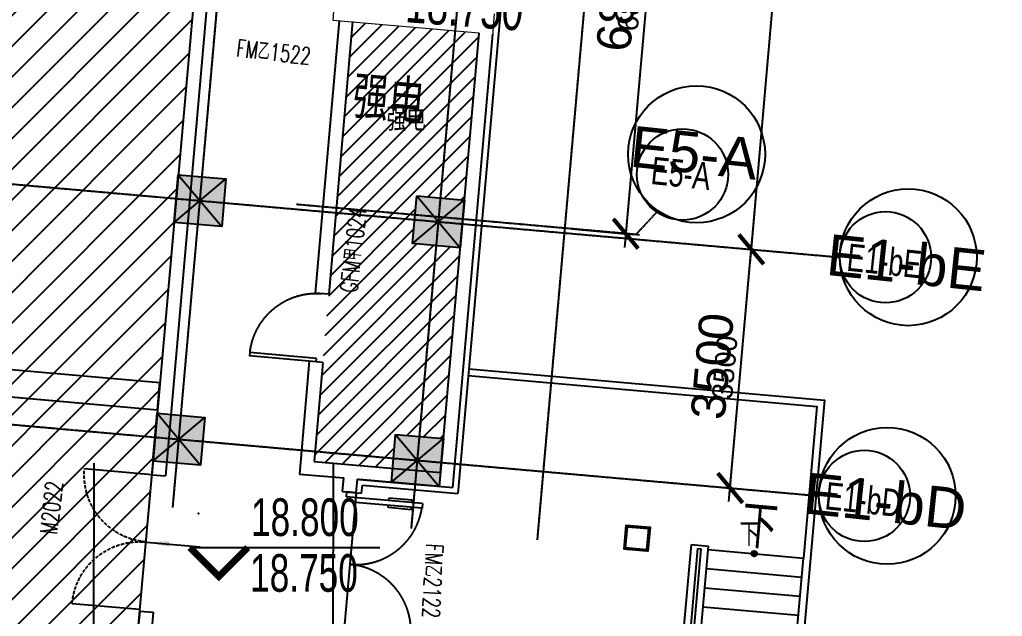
# Model space of a CAD drawing. Header units: millimetres. Extents: x -39175 to 150737, y -15023 to 140542.
# Drawn here: x 60738 to 75103, y 37927 to 46645 of the extents above; entities that cross this region are included whole.
import ezdxf
from ezdxf.enums import TextEntityAlignment as Align

# ---------------------------------------------------------------- set-up
doc = ezdxf.new("R2010")
doc.units = ezdxf.units.MM
doc.header["$LTSCALE"] = 10
for name, pattern in [('DASH', [0.35, 0.25, -0.1]), ('E-RG-1F$0$$0$DOTE', [2.42, 2, -0.2, 0.02, -0.2]), ('E1-RI-5F$0$$0$HIDDEN', [0.375, 0.25, -0.125]), ('XRE2$0$HIDDEN', [0.375, 0.25, -0.125])]:
    doc.linetypes.add(name, pattern=pattern)
for name, color, linetype in [('A—墙体', 7, 'Continuous'), ('A—文字索引', 40, 'Continuous'), ('A—楼梯、电梯、栏杆', 50, 'Continuous'), ('A—设备管丼、主管符号', 50, 'Continuous'), ('A—轴线、尺寸', 1, 'Continuous'), ('E1-RI-5F$0$0S-BEAM-DIMS', 21, 'Continuous'), ('E1-RI-5F$0$0S-SLAB-SYMB', 40, 'Continuous'), ('E1-RI-5F$0$A-ROOF-DRAN', 175, 'Continuous'), ('E1-RI-5F$0$A-SYMB-DOOR', 13, 'Continuous'), ('E1-RI-5F$0$A-SYMB-DOOR1', 4, 'Continuous'), ('E1-RV-5F$0$WRV-1-01-N1$0$AUDIT_D_120618114340-341', 1, 'Continuous'), ('I—平面—填充03(灰度)', 250, 'Continuous'), ('I—平面—文字', 40, 'Continuous'), ('I—平面—文字（放大1：100）', 40, 'XRE2$0$HIDDEN'), ('I—平面—标高', 40, 'Continuous'), ('I—平面—装饰面层线', 192, 'Continuous'), ('I—平面—门', 22, 'Continuous'), ('轴线100', 1, 'Continuous')]:
    doc.layers.add(name, color=color, linetype=linetype)
doc.layers.add('E1-RV-5F$0$$2$A-WALL', color=7, linetype='Continuous', lineweight=5)
doc.styles.add('ARIAL', font='arial.ttf')
doc.styles.add('E1-RI-5F$0$$4$XD2008', font='SIMYOU.TTF', dxfattribs={"width": 0.7})
doc.styles.add('E1-RI-5F$0$ECADI-TXT', font='simplex.shx', dxfattribs={"bigfont": 'hztxt.shx'})
doc.styles.add('E1-RI-5F$0$Standard', font='arial.ttf')
doc.styles.add('XD2008', font='SIMYOU.TTF', dxfattribs={"width": 0.7, "height": 600})
doc.dimstyles.new('200', dxfattribs={"dimscale": 200, "dimtxt": 2.5, "dimasz": 2, "dimexe": 1, "dimexo": 1, "dimgap": 0.8, "dimtad": 1, "dimdec": 0, "dimdsep": 46, "dimtxsty": 'ARIAL', "dimblk1": 'ARCHTICK', "dimblk2": 'ARCHTICK', "dimsah": 1, "dimcen": -0.9, "dimdle": 1, "dimclrd": 256, "dimclre": 256, "dimclrt": 40, "dimaunit": 1, "dimadec": 0, "dimazin": 0, "dimtfac": 0.35, "dimtdec": 0, "dimtix": 1, "dimtmove": 2, "dimatfit": 3, "dimldrblk": 'ARCHTICK', "dimfxl": 0, "dimtvp": 0.8, "dimtolj": 1, "dimtzin": 0, "dimarcsym": 0})
doc.dimstyles.new('副本 100', dxfattribs={"dimscale": 100, "dimtxt": 2.5, "dimasz": 2, "dimexe": 1, "dimexo": 1, "dimgap": 0.8, "dimtad": 1, "dimdec": 0, "dimdsep": 46, "dimtxsty": 'ARIAL', "dimblk1": 'ARCHTICK', "dimblk2": 'ARCHTICK', "dimsah": 1, "dimcen": -0.9, "dimdle": 1, "dimclrd": 256, "dimclre": 256, "dimclrt": 40, "dimaunit": 1, "dimadec": 0, "dimazin": 0, "dimtfac": 0.35, "dimtdec": 0, "dimtix": 1, "dimtmove": 2, "dimatfit": 3, "dimldrblk": 'ARCHTICK', "dimfxl": 0, "dimtvp": 0.8, "dimtolj": 1, "dimtzin": 0, "dimarcsym": 0})

# ---------------------------------------------------------------- blocks, each defined once
blk = doc.blocks.new('E1-RV-5F$0$3')
at = {"layer": 'E1-RV-5F$0$WRV-1-01-N1$0$AUDIT_D_120618114340-341'}
h = blk.add_hatch(color=256, dxfattribs=at)
edge = h.paths.add_edge_path()
edge.add_arc((10773784.9, -7567736.8), 20, 138.7891, 318.7891, ccw=False)
edge.add_arc((10773784.9, -7567736.8), 20, -41.2109, 138.7891, ccw=False)
blk.add_lwpolyline([(10773800, -7567750, -1), (10773769.9, -7567723.7, -1)], format="xyb", close=True, dxfattribs=at)
blk = doc.blocks.new('E-COLS-F5')
at = {"layer": 'I—平面—填充03(灰度)'}
for points in [[(11771970, -6162564), (11772667, -6162626), (11772605, -6163323), (11771908, -6163261)], [(11775456, -6162872), (11776154, -6162934), (11776092, -6163631), (11775395, -6163570)], [(11771662, -6166050), (11772359, -6166112), (11772297, -6166809), (11771600, -6166748)], [(11775148, -6166359), (11775845, -6166420), (11775784, -6167118), (11775086, -6167056)]]:
    blk.add_hatch(color=18, dxfattribs=at).paths.add_polyline_path(points)
at = {"layer": 'A—墙体'}
for points in [[(11771970, -6162564), (11772667, -6162626), (11772605, -6163323), (11771908, -6163261)], [(11775456, -6162872), (11776154, -6162934), (11776092, -6163631), (11775395, -6163570)], [(11771662, -6166050), (11772359, -6166112), (11772297, -6166809), (11771600, -6166748)], [(11775148, -6166359), (11775845, -6166420), (11775784, -6167118), (11775086, -6167056)]]:
    blk.add_lwpolyline(points, close=True, dxfattribs=at)
blk = doc.blocks.new('E1-RI-5F$0$MRY_CW-DOOR-2_ALUMINUM_-_C')
at = {"layer": 'I—平面—门', "ltscale": 20}
for p, q in [((990, 12.7), (990, 1005.875)), ((-990, 12.7), (-990, 999.525))]:
    blk.add_line(p, q, dxfattribs=at)
at = {"layer": 'I—平面—门', "color": 8, "linetype": 'DASH', "ltscale": 20}
for centre, radius, start, end in [((990, 12.7), 993.175, 90, 180), ((-990, 12.7), 986.825, 0, 90)]:
    blk.add_arc(centre, radius, start, end, dxfattribs=at)
blk = doc.blocks.new('E1-RI-5F$0$$DORLIB2D$00000001')
for p, q in [((0.45, 0.975), (0.5, 0.975)), ((0.45, 0), (0.45, 0.975)), ((0.5, 0), (0.5, 0.975)), ((0.5, 0), (0.45, 0))]:
    blk.add_line(p, q)
at = {"layer": 'I—平面—门', "color": 8, "linetype": 'DASH', "ltscale": 20}
blk.add_arc((0.475, 0), 0.975, 91.4693, 180, dxfattribs=at)
blk = doc.blocks.new('E1-RI-5F$0$ECADI-TAG-DOOR')
blk = doc.blocks.new('E1-RI-5F$0$$0$ECADI-TAG-HGHT_国标_')
at = {"color": 1}
blk.add_line((-2.121, 2.121), (11.768, 2.121), dxfattribs=at)
at = {"color": 1, "const_width": 0.5}
blk.add_lwpolyline([(-2.121, 2.121), (0, 0), (2.121, 2.121)], dxfattribs=at)
at = {"color": 1}
blk.add_point((-1.481, 4.6), dxfattribs=at)
at = {"style": 'E1-RI-5F$0$$4$XD2008', "width": 0.7}
blk.add_attdef('FL', text='', height=3, dxfattribs=at).set_placement((-2.689, 2.967), align=Align.RIGHT)
for tag, p in [('F.F.L.', (2.284, 2.967)), ('T.O.S.', (2.284, -1.104))]:
    blk.add_attdef(tag, p, '', height=3, dxfattribs=at)
blk = doc.blocks.new('E1-RI-5F$0$$DORLIB2D$00000011')
for p, q in [((-0.4667, 0.4709), (-0.4667, -0.0625)), ((-0.4667, 0.4709), (-0.4333, 0.4709)), ((-0.4333, 0.4709), (-0.4333, 0.0042)), ((0.4333, 0.4709), (0.4333, 0.0042)), ((0.4667, 0.4709), (0.4333, 0.4709)), ((0.4667, 0.4709), (0.4667, -0.0625)), ((-0.4833, 0.3962), (-0.4833, 0.2346)), ((-0.4833, 0.3962), (-0.4667, 0.3962)), ((-0.4167, 0.3962), (-0.4333, 0.3962)), ((-0.4167, 0.3962), (-0.4167, 0.2346)), ((0.4167, 0.3962), (0.4167, 0.2346)), ((0.4167, 0.3962), (0.4333, 0.3962)), ((0.4833, 0.3962), (0.4667, 0.3962)), ((0.4833, 0.3962), (0.4833, 0.2346)), ((-0.4833, 0.2346), (-0.4667, 0.2346)), ((-0.4167, 0.2346), (-0.4333, 0.2346)), ((0.4167, 0.2346), (0.4333, 0.2346)), ((0.4833, 0.2346), (0.4667, 0.2346)), ((-0.5, 0.0042), (-0.4333, 0.0042)), ((-0.5, 0.0042), (-0.5, -0.0625)), ((0.5, 0.0042), (0.4333, 0.0042)), ((0.5, 0.0042), (0.5, -0.0625)), ((-0.5, -0.0625), (-0.4667, -0.0625)), ((0.5, -0.0625), (0.4667, -0.0625))]:
    blk.add_line(p, q)
at = {"layer": 'I—平面—门', "color": 8, "linetype": 'DASH', "ltscale": 20}
for centre, start, end in [((-0.4667, 0.0042), 0, 85.90396), ((0.4667, 0.0042), 94.09604, 180)]:
    blk.add_arc(centre, 0.4667, start, end, dxfattribs=at)
blk = doc.blocks.new('E1-RI-5F$0$gz3')
at = {"layer": 'E1-RI-5F$0$0S-SLAB-SYMB'}
h = blk.add_hatch(dxfattribs=at)
h.set_pattern_fill('ANSI31', color=8, scale=50)
h.set_pattern_definition([(45, (-11779061.447, 6168695.3025), (-4.4194173824, 4.4194173824), [])])
h.paths.add_polyline_path([(175, 175), (-175, 175), (-175, -175), (175, -175)])
h.paths.add_polyline_path([(155, -155), (-155, -155), (-155, 155), (155, 155)], flags=16)
at = {"layer": 'A—墙体'}
blk.add_lwpolyline([(-175, 175), (175, 175), (175, -175), (-175, -175), (-175, 175)], dxfattribs=at)
blk.add_lwpolyline([(-155, 155), (155, 155), (155, -155), (-155, -155)], close=True, dxfattribs=at)
blk = doc.blocks.new('E1-RI-5F$0$$DDT_AUDIT_GENERATED_(0)')
at = {"style": 'E1-RI-5F$0$Standard'}
blk.add_text('$DDT_AUDIT_GENERATED_(0)', height=1, dxfattribs=at).set_placement((0, 0))
blk = doc.blocks.new('_ArchTick')
at = {"color": 0, "linetype": 'ByBlock', "const_width": 0.15}
blk.add_lwpolyline([(-0.5, -0.5), (0.5, 0.5)], dxfattribs=at)
blk = doc.blocks.new('*D4720')
at = {"layer": 'A—轴线、尺寸', "linetype": 'ByBlock', "lineweight": -2}
for p, q in [((71107, 39603), (71451, 43488)), ((70953, 43331), (71632, 43271)), ((70645, 39845), (71324, 39785))]:
    blk.add_line(p, q, dxfattribs=at)
at = {"layer": 'Defpoints', "color": 0, "linetype": 'ByBlock'}
for p in [(70754, 43349), (71433, 43289), (70446, 39862)]:
    blk.add_point(p, dxfattribs=at)
at = {"layer": 'A—轴线、尺寸', "linetype": 'ByBlock', "lineweight": -2, "xscale": 400, "yscale": 400, "zscale": 400}
for p, rotation in [((71433, 43289), 84.94782858697943), ((71125, 39802), 264.9478285869794)]:
    blk.add_blockref('_ArchTick', p, dxfattribs=dict(at, rotation=rotation))
at = {"layer": 'A—轴线、尺寸', "color": 40, "linetype": 'ByBlock', "insert": (70865, 41582), "char_height": 500, "attachment_point": 5, "rotation": 84.9478, "style": 'ARIAL'}
blk.add_mtext('\\A1;3500', dxfattribs=at)
blk = doc.blocks.new('*D4721')
at = {"layer": 'A—轴线、尺寸', "linetype": 'ByBlock', "lineweight": -2}
for p, q in [((71415, 43089), (72375, 53947)), ((72161, 53765), (72158, 53765)), ((70953, 43331), (71632, 43271))]:
    blk.add_line(p, q, dxfattribs=at)
at = {"layer": 'Defpoints', "color": 0, "linetype": 'ByBlock'}
for p in [(72358, 53748), (72360, 53748), (70754, 43349)]:
    blk.add_point(p, dxfattribs=at)
at = {"layer": 'A—轴线、尺寸', "linetype": 'ByBlock', "lineweight": -2, "xscale": 400, "yscale": 400, "zscale": 400}
for p, rotation in [((72358, 53748), 84.94782860385597), ((71433, 43289), 264.947828603856)]:
    blk.add_blockref('_ArchTick', p, dxfattribs=dict(at, rotation=rotation))
at = {"layer": 'A—轴线、尺寸', "color": 40, "linetype": 'ByBlock', "insert": (71482, 48555), "char_height": 500, "attachment_point": 5, "rotation": 84.9478, "style": 'ARIAL'}
blk.add_mtext('\\A1;10500', dxfattribs=at)
blk = doc.blocks.new('*D4726')
at = {"layer": 'A—轴线、尺寸', "linetype": 'ByBlock', "lineweight": -2}
for p, q in [((70217, 50526), (69580, 43318)), ((69664, 50374), (70399, 50309)), ((68908, 43579), (69797, 43500))]:
    blk.add_line(p, q, dxfattribs=at)
at = {"layer": 'Defpoints', "color": 0, "linetype": 'ByBlock'}
for p in [(69465, 50391), (68709, 43596), (69598, 43518)]:
    blk.add_point(p, dxfattribs=at)
at = {"layer": 'A—轴线、尺寸', "linetype": 'ByBlock', "lineweight": -2, "xscale": 400, "yscale": 400, "zscale": 400}
for p, rotation in [((70200, 50326), 84.947828603856), ((69598, 43518), 264.947828603856)]:
    blk.add_blockref('_ArchTick', p, dxfattribs=dict(at, rotation=rotation))
at = {"layer": 'A—轴线、尺寸', "color": 40, "linetype": 'ByBlock', "insert": (69485, 46959), "char_height": 500, "attachment_point": 5, "rotation": 84.9478, "style": 'ARIAL'}
blk.add_mtext('\\A1;6835', dxfattribs=at)
blk = doc.blocks.new('*D4799')
at = {"layer": 'Defpoints', "color": 0}
for p in [(-184660, 46374), (-183981, 46314), (-184968, 42888)]:
    blk.add_point(p, dxfattribs=at)
at = {"layer": '轴线100', "lineweight": -2}
for p, q in [((-184298, 42728), (-183972, 46414)), ((-184560, 46365), (-183881, 46305)), ((-184869, 42879), (-184190, 42819))]:
    blk.add_line(p, q, dxfattribs=at)
at = {"layer": '轴线100', "lineweight": -2, "xscale": 200, "yscale": 200, "zscale": 200}
for p, rotation in [((-183981, 46314), 84.94782858697943), ((-184289, 42828), 264.9478285869794)]:
    blk.add_blockref('_ArchTick', p, dxfattribs=dict(at, rotation=rotation))
at = {"layer": '轴线100', "color": 40, "insert": (-184368, 44591), "char_height": 300, "attachment_point": 5, "rotation": 84.9478, "style": 'ARIAL'}
blk.add_mtext('\\A1;3500', dxfattribs=at)
blk = doc.blocks.new('*D4800')
at = {"layer": 'Defpoints', "color": 0}
for p in [(-183056, 56773), (-183054, 56773), (-184660, 46374)]:
    blk.add_point(p, dxfattribs=at)
at = {"layer": '轴线100', "lineweight": -2}
for p, q in [((-183990, 46215), (-183048, 56873)), ((-183154, 56782), (-183156, 56782)), ((-184560, 46365), (-183881, 46305))]:
    blk.add_line(p, q, dxfattribs=at)
at = {"layer": '轴线100', "lineweight": -2, "xscale": 200, "yscale": 200, "zscale": 200}
for p, rotation in [((-183056, 56773), 84.94782860217653), ((-183981, 46314), 264.9478286021765)]:
    blk.add_blockref('_ArchTick', p, dxfattribs=dict(at, rotation=rotation))
at = {"layer": '轴线100', "color": 40, "insert": (-183751, 51564), "char_height": 300, "attachment_point": 5, "rotation": 84.9478, "style": 'ARIAL'}
blk.add_mtext('\\A1;10500', dxfattribs=at)
blk = doc.blocks.new('*D4805')
at = {"layer": 'Defpoints', "color": 0}
for p in [(-185949, 53417), (-186705, 46622), (-185816, 46543)]:
    blk.add_point(p, dxfattribs=at)
at = {"layer": '轴线100', "lineweight": -2}
for p, q in [((-185205, 53452), (-185825, 46444)), ((-185849, 53408), (-185115, 53343)), ((-186606, 46613), (-185717, 46534))]:
    blk.add_line(p, q, dxfattribs=at)
at = {"layer": '轴线100', "lineweight": -2, "xscale": 200, "yscale": 200, "zscale": 200}
for p, rotation in [((-185214, 53352), 84.94782860217653), ((-185816, 46543), 264.9478286021765)]:
    blk.add_blockref('_ArchTick', p, dxfattribs=dict(at, rotation=rotation))
at = {"layer": '轴线100', "color": 40, "insert": (-185748, 49968), "char_height": 300, "attachment_point": 5, "rotation": 84.9478, "style": 'ARIAL'}
blk.add_mtext('\\A1;6835', dxfattribs=at)
blk = doc.blocks.new('A$C1C9D1350')
at = {"layer": '轴线100', "linetype": 'E-RG-1F$0$$0$DOTE'}
for p, q in [((-192436.2, 42544.1), (-190693.2, 62260.4)), ((-188949.8, 42235.8), (-187206.8, 61952.2)), ((-187107.3, 42073), (-185364.3, 61789)), ((-239967, 51263.6), (-182686.1, 46199.6)), ((-240275.2, 47777.2), (-182994.3, 42713.2)), ((-185667, 46531.3), (-190631.7, 46970.2)), ((-185667, 46531.3), (-185344.4, 46879.4))]:
    blk.add_line(p, q, dxfattribs=at)
at = {"layer": '轴线100', "linetype": 'ByBlock'}
for centre in [(-184985.9, 47409.8), (-182019.4, 46199.6), (-182327.6, 42713.2)]:
    blk.add_circle(centre, 666.7, dxfattribs=at)
at = {"layer": '轴线100', "color": 40, "style": 'ARIAL', "width": 0.7}
for s, p in [('E5-A', (-185008.3, 47425.1)), ('E1-bE', (-182036.6, 46146.6)), ('E1-bD', (-182344.9, 42660.2))]:
    blk.add_text(s, height=400, rotation=354, dxfattribs=at).set_placement(p, align=Align.MIDDLE_CENTER)
at = {"layer": '轴线100'}
for base, p1, p2, angle, picture, middle in [((-183056.4, 56773.3), (-184659.9, 46374.1), (-183054.3, 56773.1), 264.94783, '*D4800', (-183751, 51564.3)), ((-185816.2, 46543.3), (-185949.1, 53417), (-186705.2, 46621.9), 84.94783, '*D4805', (-185747.6, 49968.2))]:
    dim = blk.add_linear_dim(base=base, p1=p1, p2=p2, angle=angle, dimstyle='副本 100', override={"dimtxt": 3}, dxfattribs=at)
    dim.commit()
    dim.dimension.update_dxf_attribs({"geometry": picture, "text_midpoint": middle})
dim = blk.add_aligned_dim(p1=(-184968.1, 42887.7), p2=(-184659.9, 46374.1), distance=-681.5, dimstyle='副本 100', override={"dimtxt": 3}, dxfattribs=at)
dim.commit()
dim.dimension.update_dxf_attribs({"geometry": '*D4799', "text_midpoint": (-184367.5, 44591.5)})

msp = doc.modelspace()

# ---------------------------------------------------------------- hatches: boundary and pattern name
h = msp.add_hatch()
h.set_pattern_fill('ANSI31', color=8, scale=100, style=0)
edge = h.paths.add_edge_path()
edge.add_line((36782.8, 57188), (35559.2, 43347.5))
edge.add_line((35559.2, 43347.5), (62752.5, 40943.4))
edge.add_line((62752.5, 40943.4), (63980.9, 54838.9))
edge.add_line((63980.9, 54838.9), (36787.2, 57245))
h = msp.add_hatch()
h.set_pattern_fill('ANSI31', color=8, scale=100, style=0)
h.paths.add_polyline_path([(10150.3, 23511.6), (9460.7, 26769.3), (9715.1, 26823.2), (9358.9, 28505.9), (9104.5, 28452), (8814.5, 29821.7), (15271.5, 31188.6), (13932.3, 38239), (14030.1, 38259.7), (13983.5, 38480), (23209.6, 40433.1), (23487.9, 43581.4), (35565.3, 42513.7), (35638.3, 43340.5), (62752.5, 40943.4), (62437.7, 37418.5), (61469.2, 37419.7), (61467.6, 36080.6), (61285.6, 36068.8), (61456.6, 26775.9), (27092.8, 26809.2), (26493.8, 26767), (10191.8, 23316)])
at = {"layer": 'I—平面—装饰面层线'}
h = msp.add_hatch(dxfattribs=at)
h.set_pattern_fill('ANSI31', color=8, scale=1500, style=0)
h.set_pattern_definition([(45, (-6071.9, -5118.89), (-132.58252, 132.58252), [])])
edge = h.paths.add_edge_path()
edge.add_line((65605.3, 46614.2), (65044.8, 40187.3))
edge.add_line((65044.8, 40187.3), (66190.4, 40087.4))
edge.add_line((66190.4, 40087.4), (66234.5, 40585.4))
edge.add_line((66234.5, 40585.4), (66931.8, 40523.8))
edge.add_line((66931.8, 40523.8), (67178.3, 43312.9))
edge.add_line((67178.3, 43312.9), (66481.1, 43374.5))
edge.add_line((66481.1, 43374.5), (66542.7, 44071.8))
edge.add_line((66542.7, 44071.8), (67240, 44010.2))
edge.add_line((67240, 44010.2), (67455.7, 46450))
edge.add_line((67455.7, 46450), (65605, 46611.4))

# ---------------------------------------------------------------- linework, layer by layer
msp.add_lwpolyline([(10150.3, 23511.6), (9460.7, 26769.3), (9715.1, 26823.2), (9358.9, 28505.9), (9104.5, 28452), (8814.5, 29821.7), (15271.5, 31188.6), (13932.3, 38239), (14030.1, 38259.7), (13983.5, 38480), (23209.6, 40433.1), (23487.9, 43581.4), (35565.3, 42513.7), (35638.3, 43340.5), (62752.5, 40943.4), (62437.7, 37418.5), (61469.2, 37419.7), (61467.6, 36080.6), (61285.6, 36068.8), (61456.6, 26775.9), (27092.8, 26809.2), (26493.8, 26767), (10191.8, 23316)], close=True)
at = {"layer": 'A—墙体'}
for p, q in [((63272.5, 46825.5), (62668.8, 39997.1)), ((63471.3, 46802.9), (62868.1, 39979.5)), ((65406.3, 46634.8), (65058.9, 42651.3)), ((65605.5, 46616.9), (65258.2, 42633.9)), ((66887.8, 40026.5), (67455.7, 46450)), ((67069.5, 39809.9), (67654.9, 46432.1)), ((65258.2, 42633.9), (65058.9, 42651.3)), ((64972, 41655.1), (64828.1, 40005.4)), ((65171.3, 41637.7), (64972, 41655.1)), ((65171.3, 41637.7), (65044.8, 40187.3)), ((65044.8, 40187.3), (66887.8, 40026.5)), ((62668.8, 39997.1), (62868.1, 39979.5)), ((64828.1, 40005.4), (65475.5, 39949)), ((65457.9, 39749.7), (65475.5, 39949.2)), ((65657.1, 39732.4), (65674.7, 39931.6)), ((65674.7, 39931.6), (67069.5, 39809.9)), ((65457.9, 39749.7), (65657.1, 39732.4)), ((62492.5, 38004.9), (62437.7, 37418.5)), ((62492.5, 38004.9), (62691.8, 37987.3)), ((62691.8, 37987.3), (62639.5, 37418.5))]:
    msp.add_line(p, q, dxfattribs=at)
at = {"layer": 'A—楼梯、电梯、栏杆'}
for p, q in [((69783.3, 30249.4), (70557.3, 38975.1)), ((69783.3, 30249.4), (70557.3, 38975.1)), ((70162.8, 31697.7), (70806.3, 38953)), ((70162.8, 31697.7), (70806.3, 38953)), ((70557.3, 38975.1), (70806.3, 38953)), ((70557.3, 38975.1), (70806.3, 38953)), ((69887.4, 30290.3), (70652.5, 38916.5)), ((69887.4, 30290.3), (70652.5, 38916.5)), ((70057.7, 31645.3), (70702.3, 38912.1)), ((70057.7, 31645.3), (70702.3, 38912.1)), ((70652.5, 38916.5), (70702.3, 38912.1)), ((70652.5, 38916.5), (70702.3, 38912.1)), ((70801.8, 38903.2), (72196.5, 38779.5)), ((70801.8, 38903.2), (72196.5, 38779.5)), ((71654, 32663.5), (72196.6, 38779.5)), ((71654, 32663.5), (72196.6, 38779.5)), ((70777, 38624.3), (72171.7, 38500.6)), ((70777, 38624.3), (72171.7, 38500.6)), ((70752.3, 38345.4), (72147, 38221.7)), ((70752.3, 38345.4), (72147, 38221.7)), ((70727.6, 38066.5), (72122.3, 37942.8)), ((70727.6, 38066.5), (72122.3, 37942.8))]:
    msp.add_line(p, q, dxfattribs=at)
for points in [[(67303.2, 41545), (72501.5, 41083.9), (71336.7, 27955.6)], [(67303.2, 41545), (72501.5, 41083.9), (71336.7, 27955.6)], [(67294.4, 41445.4), (72393, 40993.1), (72196.6, 38779.5)], [(67294.4, 41445.4), (72393, 40993.1), (72196.6, 38779.5)]]:
    msp.add_lwpolyline(points, dxfattribs=at)
msp.add_lwpolyline([(71474, 38843.6, 0, 0, 0), (70727.8, 30430.3, 40, 0, 0), (70708.9, 30217.5, 0, 0, 0)], format="xyseb", dxfattribs=at)
msp.add_lwpolyline([(71474, 38843.6, 0, 0, 0), (70727.8, 30430.3, 40, 0, 0), (70708.9, 30217.5, 0, 0, 0)], format="xyseb", dxfattribs=at)
at = {"layer": 'A—设备管丼、主管符号', "linetype": 'E1-RI-5F$0$$0$HIDDEN'}
msp.add_line((65674.7, 39931.5), (66671, 39844.7), dxfattribs=at)
at = {"layer": 'A—轴线、尺寸', "linetype": 'E-RG-1F$0$$0$DOTE', "ltscale": 500}
for p, q in [((62977.8, 39518.5), (64720.9, 59234.9)), ((66464.2, 39210.2), (68207.3, 58926.6)), ((68306.7, 39047.4), (70049.7, 58763.4)), ((15447, 48238), (72728, 43174)), ((15138.8, 44751.6), (72419.8, 39687.6)), ((61822.5, 40166.6), (61800, 25629.2)), ((65322.1, 40160.3), (65299.6, 25625))]:
    msp.add_line(p, q, dxfattribs=at)
at = {"layer": 'A—轴线、尺寸', "linetype": 'E-RG-1F$0$$0$DOTE'}
for q in [(64782.3, 43944.6), (70069.7, 43853.8)]:
    msp.add_line((69747.1, 43505.7), q, dxfattribs=at)
at = {"layer": 'A—轴线、尺寸', "linetype": 'ByBlock'}
for centre in [(70634, 44678.1), (73728, 43174), (73419.7, 39687.6)]:
    msp.add_circle(centre, 1000, dxfattribs=at)
at = {"layer": 'Defpoints'}
for p, q in [((62994.7, 43682.8), (63753.6, 44318.4)), ((63056.3, 44380), (63691.9, 43621.1)), ((66481.1, 43374.5), (67240, 44010.2)), ((66542.7, 44071.8), (67178.3, 43312.9)), ((62686.4, 40196.4), (63445.4, 40832)), ((62748.1, 40893.6), (63383.7, 40134.7)), ((66172.8, 39888.1), (66931.8, 40523.8)), ((66234.5, 40585.4), (66870.1, 39826.5))]:
    msp.add_line(p, q, dxfattribs=at)
at = {"layer": 'E1-RI-5F$0$0S-BEAM-DIMS'}
for points in [[(69604, 39258.6), (69952.6, 39227.7), (69921.7, 38879), (69573, 38910)], [(69622.1, 39236.9), (69930.9, 39209.5), (69903.5, 38900.7), (69594.7, 38928.1)]]:
    msp.add_lwpolyline(points, close=True, dxfattribs=at)
at = {"layer": 'E1-RI-5F$0$A-ROOF-DRAN'}
for p, q in [((35673.6, 43739), (62787.7, 41341.9)), ((35638.3, 43340.5), (62752.5, 40943.4)), ((62752.5, 40943.4), (62787.7, 41341.9))]:
    msp.add_line(p, q, dxfattribs=at)
at = {"layer": 'E1-RV-5F$0$$2$A-WALL'}
for p, q in [((65331.7, 46839.2), (65314.1, 46639.6)), ((65331.7, 46839.2), (65314.1, 46639.6)), ((67652.8, 46408.1), (67681.4, 46731.9)), ((67652.8, 46408.1), (67681.4, 46731.9)), ((65314.1, 46640), (67455.8, 46450.7)), ((65314.1, 46640), (67455.8, 46450.7))]:
    msp.add_line(p, q, dxfattribs=at)
at = {"layer": 'I—平面—文字'}
msp.add_line((62594.5, 39009.8), (63379, 38945), dxfattribs=at)
at = {"layer": 'I—平面—文字', "extrusion": (7.74398e-26, 8.19673e-27, -1)}
msp.add_solid([(-62929.6, 39025.7), (-62923, 38941.8), (-62590.6, 39010.1)], dxfattribs=at)
at = {"layer": 'I—平面—装饰面层线'}
for p, q in [((68499, 55072.2), (67142, 39722.1)), ((65736.8, 39725.3), (65747.4, 39845.4)), ((65747.4, 39845.4), (67142, 39722.1)), ((65657.2, 39732.9), (65736.9, 39725.9))]:
    msp.add_line(p, q, dxfattribs=at)
at = {"layer": 'I—平面—门'}
msp.add_line((65657.1, 39732.4), (65472.2, 37640.5), dxfattribs=at)

# ---------------------------------------------------------------- block references
at = {"layer": 'A—墙体'}
for name, p in [('E-COLS-F5', (-11708913.6, 6206944.1)), ('E1-RI-5F$0$$DDT_AUDIT_GENERATED_(0)', (75082.4, 45707.9))]:
    msp.add_blockref(name, p, dxfattribs=at)
at = {"layer": 'A—墙体', "rotation": 354.932228864047}
msp.add_blockref('E1-RI-5F$0$gz3', (69762.8, 39068.8), dxfattribs=at)
at = {"layer": 'A—楼梯、电梯、栏杆', "xscale": 1.999999999670997, "yscale": 2, "zscale": 2, "rotation": 84.93146034133787}
msp.add_blockref('E1-RV-5F$0$3', (-16908487, -20087290), dxfattribs=at)
msp.add_blockref('E1-RV-5F$0$3', (-16908487, -20087290), dxfattribs=at)
at = {"layer": 'E1-RI-5F$0$A-SYMB-DOOR'}
ref = msp.add_blockref('E1-RI-5F$0$ECADI-TAG-DOOR', (65884.5, 37717.5), dxfattribs=dict(at, xscale=100.0000000020931, yscale=100.0000000018626, zscale=100.0000000022703, rotation=266.9999999999069))
ref.add_attrib('门窗主编号1', 'FM乙2122', dxfattribs={"height": 250, "rotation": 267, "style": 'E1-RI-5F$0$ECADI-TXT', "width": 0.7}).set_placement((66623.9, 37909.1), align=Align.RIGHT)
at = {"layer": 'E1-RI-5F$0$A-SYMB-DOOR1'}
ref = msp.add_blockref('E1-RI-5F$0$ECADI-TAG-DOOR', (65125.6, 45235.3), dxfattribs=dict(at, xscale=100.0000000027959, yscale=100.0000000018626, zscale=100.0000000022703, rotation=353.5219476445281))
ref.add_attrib('门窗主编号1', 'FM乙1522', dxfattribs={"layer": 'E1-RI-5F$0$A-SYMB-DOOR', "height": 250, "rotation": 353.52195, "style": 'E1-RI-5F$0$ECADI-TXT', "width": 0.7}).set_placement((64979.3, 45985.1), align=Align.RIGHT)
ref = msp.add_blockref('E1-RI-5F$0$ECADI-TAG-DOOR', (66559.6, 44031.1), dxfattribs=dict(at, xscale=100.0000000021129, yscale=100.0000000018626, zscale=100.00000000227, rotation=83.55272556430795))
ref.add_attrib('门窗主编号1', 'GFM甲1024', dxfattribs={"layer": 'E1-RI-5F$0$A-SYMB-DOOR', "height": 250, "rotation": 83.55273, "style": 'E1-RI-5F$0$ECADI-TXT', "width": 0.7}).set_placement((65810, 43884.4), align=Align.RIGHT)
ref = msp.add_blockref('E1-RI-5F$0$ECADI-TAG-DOOR', (62120.8, 40033.3), dxfattribs=dict(at, xscale=100.0000000021129, yscale=100.0000000018626, zscale=100.00000000227, rotation=83.55272556430795))
ref.add_attrib('门窗主编号1', 'M2022', dxfattribs={"layer": 'E1-RI-5F$0$A-SYMB-DOOR', "height": 250, "rotation": 83.55273, "style": 'E1-RI-5F$0$ECADI-TXT', "width": 0.7}).set_placement((61371.1, 39886.6), align=Align.RIGHT)
at = {"layer": 'I—平面—标高'}
ref = msp.add_blockref('E1-RI-5F$0$$0$ECADI-TAG-HGHT_国标_', (65927.1, 46863.3), dxfattribs=dict(at, xscale=199.9999999992104, yscale=200, zscale=199.9999999997809, rotation=355.7495272148124))
ref.add_attrib('F.F.L.', '18.800', (66439.7, 47420.3), dxfattribs={"layer": '0', "height": 550, "rotation": 355.74953, "style": 'E1-RI-5F$0$$4$XD2008', "width": 0.7})
ref.add_attrib('T.O.S.', '18.750', (66366.2, 46609.2), dxfattribs={"layer": '0', "height": 600, "rotation": 355.74953, "style": 'E1-RI-5F$0$$4$XD2008', "width": 0.7})
ref = msp.add_blockref('E1-RI-5F$0$$0$ECADI-TAG-HGHT_国标_', (63650.1, 38507.5), dxfattribs=dict(at, xscale=200, yscale=200, zscale=199.9999999997809))
ref.add_attrib('F.F.L.', '18.800', (64120, 39100.9), dxfattribs={"layer": '0', "height": 550, "style": 'E1-RI-5F$0$$4$XD2008', "width": 0.7})
ref.add_attrib('T.O.S.', '18.750', (64106.8, 38286.6), dxfattribs={"layer": '0', "height": 550, "style": 'E1-RI-5F$0$$4$XD2008', "width": 0.7})
at = {"layer": 'I—平面—门'}
for name, p, xscale, yscale, zscale, rotation in [('E1-RI-5F$0$$DORLIB2D$00000001', (65115.1, 42144.5), -999.999999999907, 1000, 1000, 85.01559971725621), ('E1-RI-5F$0$$DORLIB2D$00000011', (65555.9, 38687.2), 2099.999999996347, 2099.999999996275, 2099.999999996616, 264.9479103792841)]:
    msp.add_blockref(name, p, dxfattribs=dict(at, xscale=xscale, yscale=yscale, zscale=zscale, rotation=rotation))
at = {"layer": 'I—平面—门', "xscale": -1, "rotation": 84.94793370323639}
msp.add_blockref('E1-RI-5F$0$MRY_CW-DOOR-2_ALUMINUM_-_C', (62594.5, 39009.8), dxfattribs=at)
at = {"layer": '轴线100'}
msp.add_blockref('A$C1C9D1350', (255414.1, -3026), dxfattribs=at)

# ---------------------------------------------------------------- texts
at = {"layer": 'A—文字索引', "style": 'ARIAL'}
for s, p in [('E5-A', (70600.5, 44701.1)), ('E1-bE', (73702.1, 43094.5)), ('E1-bD', (73393.9, 39608.1))]:
    msp.add_text(s, height=600, rotation=354, dxfattribs=at).set_placement(p, align=Align.MIDDLE_CENTER)
at = {"layer": 'A—楼梯、电梯、栏杆', "color": 40, "style": 'XD2008', "width": 0.7}
msp.add_text('下', height=300, rotation=360, dxfattribs=at).set_placement((71261.9, 38985.2, 0))
at = {"layer": 'I—平面—文字', "linetype": 'ByBlock', "style": 'XD2008', "width": 0.7}
for s, p in [('强电', (65588.2, 45273.5, 0)), ('下', (71269.5, 39004.1, 0))]:
    msp.add_text(s, height=550, rotation=354.9479, dxfattribs=at).set_placement(p)
at = {"layer": 'I—平面—文字（放大1：100）', "linetype": 'ByBlock', "style": 'XD2008', "width": 0.7}
msp.add_text('强电', height=300, rotation=360, dxfattribs=at).set_placement((66103, 45051.3, 0))

# ---------------------------------------------------------------- dimensions: what is measured, and where the dimension line sits
at = {"layer": 'A—轴线、尺寸', "linetype": 'ByBlock'}
for base, p1, p2, angle, picture, middle in [((72357.7, 53747.7), (70754.2, 43348.5), (72359.8, 53747.5), 264.94783, '*D4721', (71481.7, 48554.7)), ((69597.9, 43517.7), (69465, 50391.4), (68708.9, 43596.3), 84.94783, '*D4726', (69485, 46958.7))]:
    dim = msp.add_linear_dim(base=base, p1=p1, p2=p2, angle=angle, dimstyle='200', dxfattribs=at)
    dim.commit()
    dim.dimension.update_dxf_attribs({"geometry": picture, "text_midpoint": middle})
dim = msp.add_aligned_dim(p1=(70445.9, 39862.1), p2=(70754.2, 43348.5), distance=-681.5, dimstyle='200', dxfattribs=at)
dim.commit()
dim.dimension.update_dxf_attribs({"geometry": '*D4720', "text_midpoint": (70865.1, 41581.9)})

doc.saveas('drawing.dxf')
